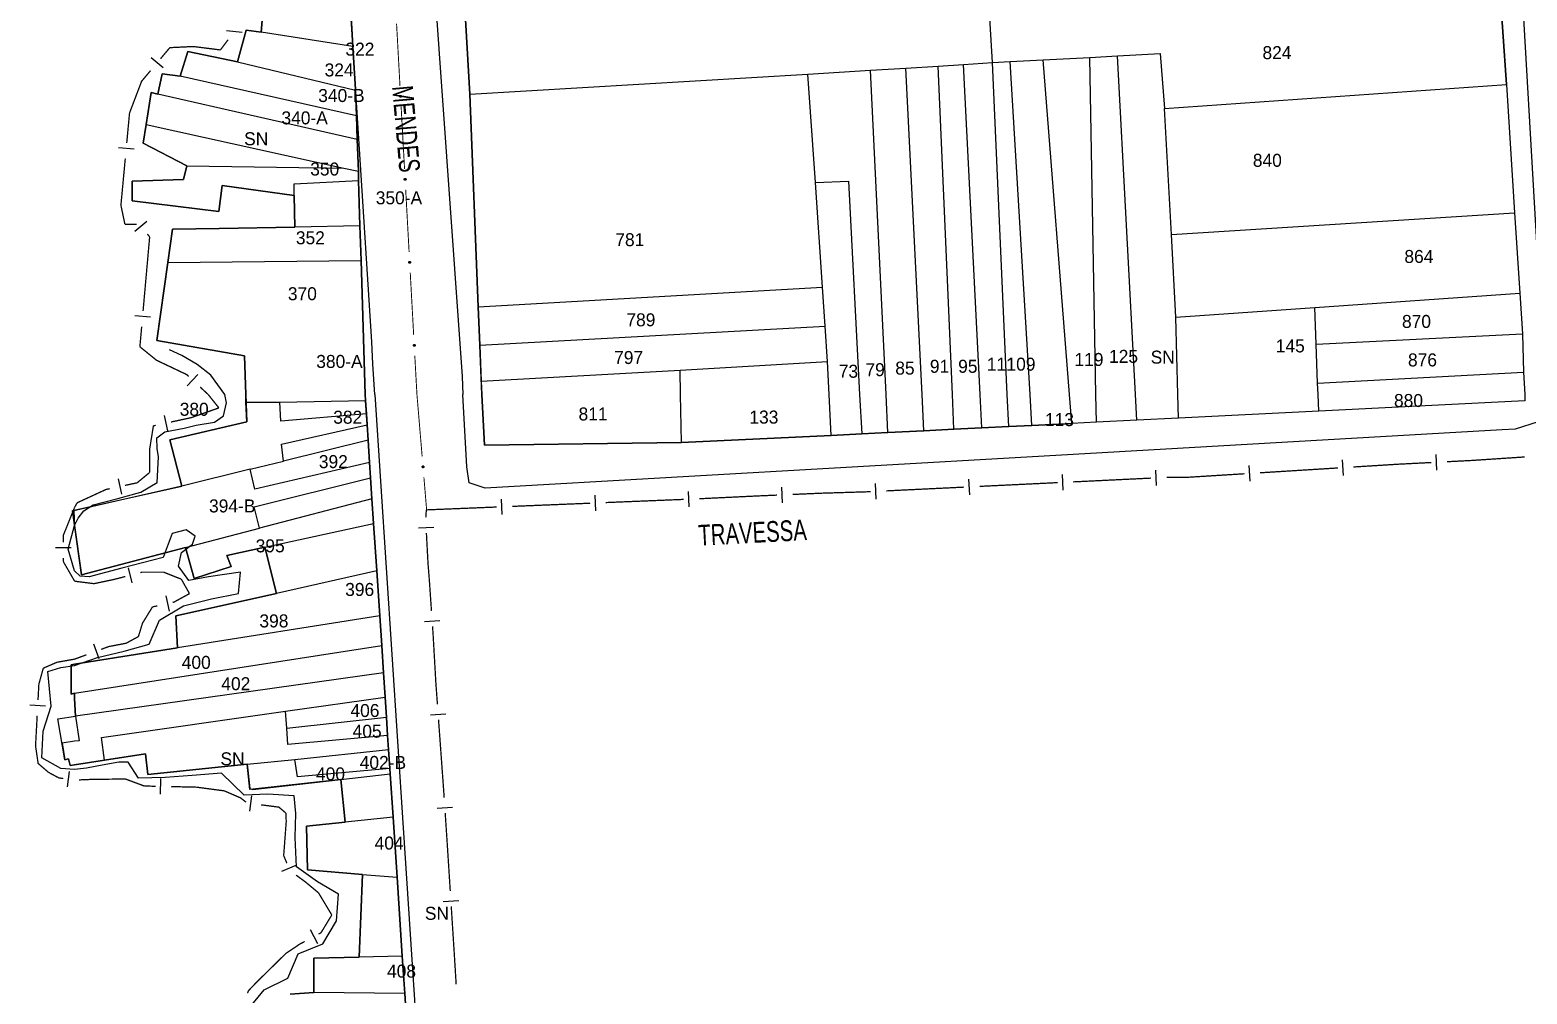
# Model space of a CAD drawing. Extents: x 201053 to 202535, y 4855063 to 4857394.
# Drawn here: x 201150.7 to 201438.7, y 4855907.7 to 4856093.2 of the extents above; entities that cross this region are included whole.
import ezdxf
from ezdxf.enums import TextEntityAlignment as Align

# ---------------------------------------------------------------- set-up
doc = ezdxf.new("R2010")
doc.units = 0
doc.header["$LTSCALE"] = 1.5
doc.header["$MEASUREMENT"] = 0
for name, color, linetype in [('CD_MALHA_LOTES', 7, 'CONTINUOUS'), ('HD-CURSO-PERENE', 170, 'CONTINUOUS'), ('LM-LIM-SETORES-BAIRROS', 250, 'CONTINUOUS'), ('RU-QUADRA', 210, 'CONTINUOUS'), ('SV-EIXO-RUA-PAV', 20, 'CONTINUOUS'), ('SV-RUA-PAVIM', 7, 'CONTINUOUS'), ('SV-TXT-RUA-PAV', 7, 'CONTINUOUS'), ('Th_NmrPort', 7, 'CONTINUOUS')]:
    doc.layers.add(name, color=color, linetype=linetype)
doc.styles.add('ARIAL', font='ARIAL.SHX')

msp = doc.modelspace()

# ---------------------------------------------------------------- linework, layer by layer
at = {"layer": 'CD_MALHA_LOTES', "linetype": 'Continuous', "flags": 128}
for points in [[(201233.99, 4856103.01), (201235.29, 4856080.83)], [(201434.67, 4856082.7), (201433.28, 4856103)], [(201195.13, 4856092.78), (201195.71, 4856099.58)], [(201212.34, 4856097.96), (201212.81, 4856089.97)], [(201335.83, 4856086.91), (201335.18, 4856097.65)], [(201190.61, 4856087.06), (201192.26, 4856093.16), (201195.13, 4856092.78)], [(201212.81, 4856089.97), (201195.13, 4856092.78)], [(201179.57, 4856084.26), (201181.05, 4856089.04), (201190.61, 4856087.06)], [(201212.81, 4856089.97), (201213.33, 4856081.69)], [(201359.9, 4856088.19), (201368.07, 4856088.62), (201368.94, 4856078.06)], [(201190.61, 4856087.06), (201213.334844, 4856081.561248)], [(201312.34, 4856085.41), (201319.13, 4856085.85)], [(201319.13, 4856085.85), (201325.36, 4856086.24)], [(201322.3, 4856023.04), (201319.13, 4856085.85)], [(201325.36, 4856086.24), (201330.24, 4856086.56)], [(201328.13, 4856023.04), (201325.36, 4856086.24)], [(201330.24, 4856086.56), (201335.83, 4856086.91)], [(201333.43, 4856023.04), (201330.24, 4856086.56)], [(201335.83, 4856086.91), (201339.2, 4856087.09)], [(201338.67, 4856023.04), (201335.83, 4856086.91)], [(201339.2, 4856087.09), (201345.59, 4856087.43)], [(201343.06, 4856023.04), (201339.2, 4856087.09)], [(201345.59, 4856087.43), (201354.55, 4856087.9)], [(201350.63, 4856023.04), (201345.59, 4856087.43)], [(201354.55, 4856087.9), (201359.9, 4856088.19)], [(201355.73, 4856023.04), (201354.55, 4856087.9)], [(201363.35, 4856023.04), (201359.9, 4856088.19)], [(201175.29, 4856080.8), (201176.11, 4856084.76), (201179.57, 4856084.26)], [(201213.52, 4856076.64), (201179.57, 4856084.26)], [(201235.29, 4856080.83), (201300.33, 4856084.65)], [(201300.33, 4856084.65), (201312.34, 4856085.41)], [(201301.77, 4856063.82), (201300.33, 4856084.65)], [(201315.37, 4856023.04), (201312.34, 4856085.41)], [(201368.94, 4856078.06), (201434.67, 4856082.7)], [(201434.67, 4856082.7), (201436.27, 4856058.02)], [(201173.03, 4856074.97), (201173.97, 4856081.13), (201175.29, 4856080.8)], [(201213.62, 4856072.08), (201175.29, 4856080.8)], [(201213.334844, 4856081.561248), (201213.52, 4856076.64)], [(201235.29, 4856080.83), (201236.91, 4856039.94)], [(201370.24, 4856053.84), (201368.94, 4856078.06)], [(201180.89, 4856067.04), (201172.49, 4856071.41), (201173.03, 4856074.97)], [(201173.03, 4856074.97), (201211.05, 4856066.6)], [(201213.52, 4856076.64), (201213.62, 4856072.08)], [(201213.62, 4856072.08), (201213.89, 4856065.98)], [(201187, 4856058.26), (201170.34, 4856060.29), (201170.34, 4856064.08), (201180.23, 4856064.41), (201180.89, 4856067.04)], [(201180.89, 4856067.04), (201211.05, 4856066.6)], [(201211.05, 4856066.6), (201213.89, 4856065.98)], [(201213.89, 4856065.98), (201213.9, 4856064.19)], [(201201.53, 4856061.33), (201187.64, 4856063.25), (201187, 4856058.26)], [(201201.53, 4856061.33), (201201.48, 4856063.58), (201213.9, 4856064.19)], [(201213.9, 4856064.19), (201214.16, 4856055.48)], [(201301.77, 4856063.82), (201308.13, 4856064.11)], [(201303.12, 4856043.69), (201301.77, 4856063.82)], [(201308.13, 4856064.11), (201310.28, 4856023.04)], [(201201.64, 4856055.26), (201201.53, 4856061.33)], [(201370.24, 4856053.84), (201436.27, 4856058.02)], [(201436.27, 4856058.02), (201437.27, 4856042.56)], [(201177.2, 4856048.45), (201178.09, 4856054.85), (201187.05, 4856055.01)], [(201187.05, 4856055.01), (201201.64, 4856055.26)], [(201214.16, 4856055.48), (201201.64, 4856055.26)], [(201214.16, 4856055.48), (201214.37, 4856048.83)], [(201371.11, 4856037.94), (201370.24, 4856053.84)], [(201191.93, 4856030.47), (201175.12, 4856033.43), (201177.2, 4856048.45)], [(201177.2, 4856048.45), (201214.37, 4856048.83)], [(201214.37, 4856048.83), (201215.19, 4856023.04)], [(201236.91, 4856039.94), (201303.12, 4856043.69)], [(201303.63, 4856036.18), (201303.12, 4856043.69)], [(201397.84, 4856039.8), (201437.27, 4856042.56)], [(201437.27, 4856042.56), (201437.75, 4856034.75)], [(201236.91, 4856039.94), (201237.2, 4856032.54)], [(201371.11, 4856037.94), (201397.84, 4856039.8)], [(201398.09, 4856032.73), (201397.84, 4856039.8)], [(201371.5, 4856023.04), (201371.11, 4856037.94)], [(201237.2, 4856032.54), (201303.63, 4856036.18)], [(201304.09, 4856029.37), (201303.63, 4856036.18)], [(201398.09, 4856032.73), (201437.75, 4856034.75)], [(201437.75, 4856034.75), (201437.99, 4856027.37)], [(201237.2, 4856032.54), (201237.48, 4856025.6)], [(201398.36, 4856025.21), (201398.09, 4856032.73)], [(201192.19, 4856023.04), (201191.93, 4856030.47)], [(201275.78, 4856027.76), (201304.09, 4856029.37)], [(201304.4, 4856023.04), (201304.09, 4856029.37)], [(201237.48, 4856025.6), (201275.78, 4856027.76)], [(201237.48, 4856025.6), (201237.62, 4856023.04)], [(201275.84, 4856023.04), (201275.78, 4856027.76)], [(201398.36, 4856025.21), (201437.99, 4856027.37)], [(201398.46, 4856023.04), (201398.36, 4856025.21)], [(201437.99, 4856027.37), (201438.2, 4856023.04)], [(201192.24, 4856021.59), (201192.19, 4856023.04)], [(201215.19, 4856023.04), (201215.23, 4856021.87)], [(201237.62, 4856023.04), (201238.14, 4856013.29)], [(201275.98, 4856013.84), (201275.84, 4856023.04)], [(201304.77, 4856015.18), (201304.4, 4856023.04)], [(201310.28, 4856023.04), (201310.68, 4856015.47)], [(201315.73, 4856015.72), (201315.37, 4856023.04)], [(201322.65, 4856016.07), (201322.3, 4856023.04)], [(201328.42, 4856016.35), (201328.13, 4856023.04)], [(201333.76, 4856016.62), (201333.43, 4856023.04)], [(201338.95, 4856016.88), (201338.67, 4856023.04)], [(201343.42, 4856017.1), (201343.06, 4856023.04)], [(201351.07, 4856017.48), (201350.63, 4856023.04)], [(201355.83, 4856017.72), (201355.73, 4856023.04)], [(201363.62, 4856018.1), (201363.35, 4856023.04)], [(201371.62, 4856018.5), (201371.5, 4856023.04)], [(201398.6, 4856019.84), (201398.46, 4856023.04)], [(201438.2, 4856023.04), (201438.26, 4856021.81)], [(201192.24, 4856021.59), (201198.76, 4856021.59)], [(201192.38, 4856017.76), (201192.24, 4856021.59)], [(201198.76, 4856021.59), (201215.23, 4856021.87)], [(201198.91, 4856017.9), (201198.76, 4856021.59)], [(201215.39, 4856019.34), (201198.91, 4856017.9)], [(201215.23, 4856021.87), (201215.39, 4856019.34)], [(201215.39, 4856019.34), (201215.53, 4856017.21)], [(201398.6, 4856019.84), (201371.62, 4856018.5)], [(201438.26, 4856021.81), (201398.6, 4856019.84)], [(201177.62, 4856014.35), (201192.38, 4856017.76)], [(201199.05, 4856013.5), (201215.53, 4856017.21)], [(201215.53, 4856017.21), (201215.73, 4856014.25)], [(201328.42, 4856016.35), (201333.76, 4856016.62)], [(201333.76, 4856016.62), (201338.95, 4856016.88)], [(201338.95, 4856016.88), (201343.42, 4856017.1)], [(201343.42, 4856017.1), (201351.07, 4856017.48)], [(201355.83, 4856017.72), (201351.07, 4856017.48)], [(201363.62, 4856018.1), (201355.83, 4856017.72)], [(201371.62, 4856018.5), (201363.62, 4856018.1)], [(201179.89, 4856005.41), (201177.62, 4856014.35)], [(201199.47, 4856010.24), (201199.05, 4856013.5)], [(201215.73, 4856014.25), (201199.47, 4856010.24)], [(201215.73, 4856014.25), (201216.01, 4856009.97)], [(201238.14, 4856013.29), (201275.98, 4856013.84)], [(201275.98, 4856013.84), (201304.77, 4856015.18)], [(201304.77, 4856015.18), (201310.68, 4856015.47)], [(201310.68, 4856015.47), (201315.73, 4856015.72)], [(201315.73, 4856015.72), (201322.65, 4856016.07)], [(201322.65, 4856016.07), (201328.42, 4856016.35)], [(201193.06, 4856008.66), (201179.89, 4856005.41)], [(201193.06, 4856008.66), (201199.47, 4856010.24)], [(201193.94, 4856004.84), (201193.06, 4856008.66)], [(201216.01, 4856009.97), (201193.94, 4856004.84)], [(201216.01, 4856009.97), (201216.21, 4856006.99)], [(201158.848255, 4856000.744902), (201179.89, 4856005.41)], [(201193.8, 4856001.44), (201216.21, 4856006.99)], [(201216.21, 4856006.99), (201216.47, 4856003)], [(201216.47, 4856003), (201194.86, 4855997.34)], [(201216.47, 4856003), (201216.79, 4855998.2)], [(201160.59, 4855988.38), (201158.848255, 4856000.744902)], [(201194.86, 4855997.34), (201193.8, 4856001.44)], [(201180.6, 4855993.61), (201194.86, 4855997.34)], [(201195.84, 4855993.65), (201216.79, 4855998.2)], [(201216.79, 4855998.2), (201217.39, 4855989.1)], [(201180.6, 4855993.61), (201160.59, 4855988.38)], [(201182.3, 4855987.67), (201180.6, 4855993.61)], [(201195.84, 4855993.65), (201188.55, 4855992.07)], [(201198.08, 4855984.77), (201195.84, 4855993.65)], [(201188.55, 4855992.07), (201189.4, 4855989.94)], [(201189.4, 4855989.94), (201182.3, 4855987.67)], [(201217.39, 4855989.1), (201198.08, 4855984.77)], [(201217.39, 4855989.1), (201217.97, 4855980.46)], [(201178.75, 4855980.44), (201198.08, 4855984.77)], [(201179.04, 4855974.3), (201178.75, 4855980.44)], [(201217.97, 4855980.46), (201179.04, 4855974.3)], [(201217.97, 4855980.46), (201218.34, 4855974.78)], [(201159.28, 4855965.58), (201218.34, 4855974.78)], [(201159.28, 4855971.18), (201179.04, 4855974.3)], [(201218.34, 4855974.78), (201218.69, 4855969.52)], [(201158.6, 4855971.07), (201159.28, 4855971.18)], [(201158.6, 4855965.39), (201158.6, 4855971.07)], [(201218.69, 4855969.52), (201159.46, 4855961.14)], [(201218.69, 4855969.52), (201219, 4855964.83)], [(201159.23, 4855965.57), (201158.6, 4855965.39)], [(201159.23, 4855965.57), (201159.28, 4855965.58)], [(201159.28, 4855964.58), (201159.23, 4855965.57)], [(201159.46, 4855961.14), (201159.28, 4855964.58)], [(201199.84, 4855962.1), (201219, 4855964.83)], [(201219, 4855964.83), (201219.25, 4855961)], [(201164.42, 4855957.06), (201199.84, 4855962.1)], [(201200.09, 4855958.88), (201199.84, 4855962.1)], [(201156.077603, 4855960.653408), (201159.46, 4855961.14)], [(201157.37, 4855952.78), (201156.077603, 4855960.653408)], [(201200.09, 4855958.88), (201219.25, 4855961)], [(201200.32, 4855955.74), (201200.09, 4855958.88)], [(201219.25, 4855961), (201219.49, 4855957.46)], [(201165.04, 4855952.73), (201164.42, 4855957.06)], [(201219.49, 4855957.46), (201200.32, 4855955.74)], [(201219.49, 4855957.46), (201219.67, 4855954.74)], [(201172.94, 4855953.9), (201165.04, 4855952.73)], [(201173.36, 4855949.92), (201172.94, 4855953.9)], [(201201.61, 4855952.86), (201219.67, 4855954.74)], [(201219.67, 4855954.74), (201219.91, 4855951.08)], [(201158.08, 4855952.97), (201157.37, 4855952.78)], [(201158.4, 4855951.69), (201158.08, 4855952.97)], [(201159.28, 4855951.83), (201158.4, 4855951.69)], [(201165.04, 4855952.73), (201159.28, 4855951.83)], [(201192.45, 4855951.91), (201173.36, 4855949.92)], [(201192.45, 4855951.91), (201201.61, 4855952.86)], [(201192.98943, 4855947.047587), (201192.45, 4855951.91)], [(201202.17, 4855949.5), (201201.61, 4855952.86)], [(201219.91, 4855951.08), (201202.17, 4855949.5)], [(201219.91, 4855951.08), (201219.98, 4855950.05)], [(201210.51, 4855948.98), (201192.98943, 4855947.047587)], [(201210.51, 4855948.98), (201219.98, 4855950.05)], [(201211.31, 4855940.8), (201210.51, 4855948.98)], [(201219.98, 4855950.05), (201220.53, 4855941.77)], [(201220.53, 4855941.77), (201211.31, 4855940.8)], [(201220.53, 4855941.77), (201221.29, 4855930.19)], [(201203.88, 4855940.01), (201211.31, 4855940.8)], [(201204.04, 4855931.61), (201203.88, 4855940.01)], [(201214.65, 4855930.74), (201204.04, 4855931.61)], [(201214.02, 4855914.81), (201214.65, 4855930.74)], [(201214.65, 4855930.74), (201221.29, 4855930.19)], [(201221.29, 4855930.19), (201222.3, 4855914.97)], [(201205.3, 4855914.64), (201214.02, 4855914.81)], [(201205.3, 4855907.98), (201205.3, 4855914.64)], [(201222.3, 4855914.97), (201214.02, 4855914.81)], [(201222.3, 4855914.97), (201222.77, 4855907.83)], [(201200.71, 4855907.67), (201205.3, 4855907.98)], [(201222.77, 4855907.83), (201205.3, 4855907.98)], [(201222.77, 4855907.83), (201223.11, 4855902.75)]]:
    msp.add_lwpolyline(points, dxfattribs=at)
at = {"layer": 'CD_MALHA_LOTES', "linetype": 'Continuous'}
msp.add_lwpolyline([(201213.33, 4856081.69), (201213.334844, 4856081.561248)], dxfattribs=at)
at = {"layer": 'HD-CURSO-PERENE', "linetype": 'Continuous'}
for points in [[(201188.14, 4856023.05, 2.2), (201185.47, 4856026.76, 2.2), (201182.82, 4856028.85, 2.2), (201179.93, 4856030.57, 2.2), (201177.51, 4856031.63, 2.2)], [(201159.28, 4855997.84, 2.2), (201159.98, 4855999.26, 2.2), (201161.06, 4856000.68, 2.2), (201162.87, 4856001.84, 2.2), (201167.58, 4856003.02, 2.2), (201172, 4856004.28, 2.2), (201175.17, 4856006.09, 2.2), (201175.44, 4856011.06, 2.2), (201175.17, 4856012.69, 2.2), (201175.08, 4856014.68, 2.2), (201176.62, 4856015.85, 2.2), (201180.32, 4856016.58, 2.2), (201182.67, 4856017.12, 2.2), (201186.2, 4856017.75, 2.2), (201187.92, 4856018.93, 2.2), (201188.52, 4856021.42, 2.2), (201188.14, 4856023.05, 2.2)], [(201159.28, 4855989.11, 2.2), (201158.04, 4855993.3, 2.2), (201159.28, 4855997.84, 2.2)], [(201159.28, 4855970.9, 2.2), (201163.7, 4855972.44, 2.2), (201168.79, 4855973.66, 2.2), (201173.64, 4855975, 2.2), (201175.63, 4855979.66, 2.2), (201180.19, 4855982.4, 2.2), (201185.63, 4855983.71, 2.2), (201190.78, 4855984.79, 2.2), (201191.17, 4855988.88, 2.2), (201185, 4855988, 2.2), (201181.22, 4855987.25, 2.2), (201179.28, 4855990.05, 2.2), (201179.83, 4855992.67, 2.2), (201181.94, 4855994.28, 2.2), (201182.48, 4855995.82, 2.2), (201180.73, 4855997.01, 2.2), (201178.04, 4855996.28, 2.2), (201176.3, 4855991.66, 2.2), (201168.36, 4855989.64, 2.2), (201162.06, 4855988, 2.2), (201160.37, 4855988.12, 2.2), (201159.28, 4855989.11, 2.2)], [(201159.28, 4855950.88, 2.2), (201156.62, 4855951.08, 2.2), (201152.98, 4855953.13, 2.2), (201153.23, 4855958.29, 2.2), (201154.79, 4855963.07, 2.2), (201154.12, 4855969.73, 2.2), (201156.62, 4855970.51, 2.2), (201159.28, 4855970.9, 2.2)], [(201192.5, 4855904.64, 2.2), (201195.73, 4855908.55, 2.2), (201200.31, 4855910.76, 2.2), (201202.25, 4855915.44, 2.2), (201207.01, 4855917.36, 2.2), (201209.63, 4855921.77, 2.2), (201210.03, 4855926.92, 2.2), (201205.98, 4855929.29, 2.2), (201201.97, 4855932.18, 2.2), (201201.72, 4855937.8, 2.2), (201201.81, 4855942.45, 2.2), (201201.48, 4855945.82, 2.2), (201196.43, 4855946.14, 2.2), (201191.86, 4855945.98, 2.2), (201187.5, 4855950.2, 2.2), (201181.88, 4855949.74, 2.2), (201176.67, 4855949.35, 2.2), (201171.57, 4855949.25, 2.2), (201169.56, 4855952.32, 2.2), (201167.76, 4855952.3, 2.2), (201164.59, 4855951.76, 2.2), (201161.54, 4855951.15, 2.2), (201159.28, 4855950.88, 2.2)]]:
    msp.add_polyline3d(points, dxfattribs=at)
at = {"layer": 'LM-LIM-SETORES-BAIRROS', "const_width": 0.25}
for points in [[(201188.798946, 4856091.298221), (201187.597501, 4856089.699306)], [(201177.59, 4856089.77), (201175.815068, 4856087.655117)], [(201177.82872, 4856089.781592), (201177.59, 4856089.77)], [(201182.12, 4856089.99), (201177.82872, 4856089.781592)], [(201182.818062, 4856089.9014), (201182.12, 4856089.99)], [(201187.32, 4856089.33), (201182.818062, 4856089.9014)], [(201187.597501, 4856089.699306), (201187.32, 4856089.33)], [(201173.886491, 4856085.357163), (201172.600774, 4856083.825194)], [(201172.16, 4856083.3), (201169.912119, 4856077.399313)], [(201172.600774, 4856083.825194), (201172.16, 4856083.3)], [(201169.84, 4856077.21), (201169.300476, 4856071.437745)], [(201169.912119, 4856077.399313), (201169.84, 4856077.21)], [(201169.021288, 4856068.450764), (201168.183722, 4856059.489822)], [(201168.183722, 4856059.489822), (201168.18, 4856059.45)], [(201168.18, 4856059.45), (201168.790992, 4856056.553741)], [(201168.790992, 4856056.553741), (201168.95, 4856055.8)], [(201168.95, 4856055.8), (201171.179669, 4856055.800599)], [(201173.278408, 4856053.897019), (201173.71, 4856053.37)], [(201173.71, 4856053.37), (201172.441621, 4856039.107479)], [(201172.175877, 4856036.119272), (201171.910133, 4856033.131065)], [(201171.910133, 4856033.131065), (201171.83, 4856032.23)], [(201171.83, 4856032.23), (201175.012419, 4856029.652339)], [(201175.012419, 4856029.652339), (201175.04, 4856029.63)], [(201175.04, 4856029.63), (201180.429404, 4856027.074679)], [(201180.429404, 4856027.074679), (201180.84, 4856026.88)], [(201180.84, 4856026.88), (201181.239597, 4856026.50853)], [(201183.436838, 4856024.465949), (201184.901665, 4856023.104229)], [(201184.901665, 4856023.104229), (201184.96, 4856023.05)], [(201184.96, 4856023.05), (201186.782171, 4856020.767863)], [(201187.02, 4856020.47), (201181.721124, 4856018.600978)], [(201186.782171, 4856020.767863), (201187.02, 4856020.47)], [(201174.43, 4856017.02), (201173.867445, 4856013.525818)], [(201174.880411, 4856017.117402), (201174.43, 4856017.02)], [(201181.69, 4856018.59), (201177.812631, 4856017.751505)], [(201181.721124, 4856018.600978), (201181.69, 4856018.59)], [(201173.867445, 4856013.525818), (201173.72, 4856012.61)], [(201173.72, 4856012.61), (201173.72, 4856008.537611)], [(201428.03, 4856010.36), (201438.209586, 4856011.033223)], [(201173.72, 4856008.06), (201171.775678, 4856006.453122)], [(201173.72, 4856008.537611), (201173.72, 4856008.06)], [(201373.68, 4856007.14), (201384.307276, 4856007.800244)], [(201387.301503, 4856007.986267), (201402.272638, 4856008.916383)], [(201405.266865, 4856009.102406), (201413.25147, 4856009.598468)], [(201413.25147, 4856009.598468), (201413.92, 4856009.64)], [(201413.92, 4856009.64), (201420.241956, 4856009.962595)], [(201423.238058, 4856010.11548), (201427.23286, 4856010.319326)], [(201427.23286, 4856010.319326), (201428.03, 4856010.36)], [(201165.32, 4856004.78), (201160.536872, 4856002.573728)], [(201166.036331, 4856004.933328), (201165.32, 4856004.78)], [(201171.3, 4856006.06), (201168.969882, 4856005.561245)], [(201171.775678, 4856006.453122), (201171.3, 4856006.06)], [(201315.390508, 4856004.505624), (201330.373084, 4856005.22841)], [(201333.369599, 4856005.372967), (201333.93, 4856005.4)], [(201333.93, 4856005.4), (201348.352315, 4856006.092838)], [(201351.348859, 4856006.23679), (201353.346556, 4856006.332758)], [(201353.346556, 4856006.332758), (201354.33, 4856006.38)], [(201354.33, 4856006.38), (201366.331267, 4856006.963059)], [(201369.327935, 4856007.101572), (201373.327779, 4856007.1369)], [(201373.327779, 4856007.1369), (201373.68, 4856007.14)], [(201159.69303, 4856002.08491), (201159.28, 4856001.36)], [(201159.77, 4856002.22), (201159.69303, 4856002.08491)], [(201160.536872, 4856002.573728), (201159.77, 4856002.22)], [(201243.453149, 4856001.524158), (201258.440679, 4856002.135661)], [(201261.438185, 4856002.257962), (201276.425715, 4856002.869465)], [(201279.423207, 4856002.992081), (201290.410467, 4856003.521354)], [(201290.410467, 4856003.521354), (201290.59, 4856003.53)], [(201290.59, 4856003.53), (201294.406729, 4856003.694194)], [(201297.403956, 4856003.823134), (201302.399336, 4856004.038034)], [(201302.399336, 4856004.038034), (201302.91, 4856004.06)], [(201302.91, 4856004.06), (201311.394907, 4856004.319158)], [(201311.394907, 4856004.319158), (201311.75, 4856004.33)], [(201311.75, 4856004.33), (201312.393993, 4856004.361067)], [(201159.28, 4856001.36), (201157.349305, 4855996.568687)], [(201226.82402, 4855999.390739), (201226.896455, 4856000.388113)], [(201226.896455, 4856000.388113), (201226.93, 4856000.85)], [(201226.93, 4856000.85), (201240.455643, 4856001.401857)], [(201157.349305, 4855996.568687), (201157.1, 4855995.95)], [(201227.25, 4855990.58), (201226.941402, 4855996.39536)], [(201157.1, 4855995.95), (201157.1, 4855994.617028)], [(201157.1, 4855991.617028), (201157.1, 4855990.9)], [(201157.1, 4855990.9), (201159.243985, 4855987.192282)], [(201227.263917, 4855990.404092), (201227.25, 4855990.58)], [(201227.5, 4855987.42), (201227.263917, 4855990.404092)], [(201166.11126, 4855987.310237), (201166.78, 4855987.45)], [(201166.78, 4855987.45), (201169.022739, 4855988.031148)], [(201171.926825, 4855988.783667), (201172.26, 4855988.87)], [(201172.26, 4855988.87), (201175.915822, 4855988.870804)], [(201175.915822, 4855988.870804), (201176.39, 4855988.87)], [(201176.39, 4855988.87), (201179.668263, 4855987.572154)], [(201179.668263, 4855987.572154), (201179.8, 4855987.52)], [(201179.8, 4855987.52), (201181.205569, 4855985.031157)], [(201159.243985, 4855987.192282), (201159.28, 4855987.13)], [(201159.28, 4855987.13), (201162.184961, 4855986.762975)], [(201162.184961, 4855986.762975), (201163, 4855986.66)], [(201163, 4855986.66), (201166.11126, 4855987.310237)], [(201181.37, 4855984.74), (201179.029565, 4855983.46411)], [(201181.205569, 4855985.031157), (201181.37, 4855984.74)], [(201227.500455, 4855987.413432), (201227.5, 4855987.42)], [(201227.915022, 4855981.427771), (201227.500455, 4855987.413432)], [(201174.25, 4855982.18), (201172.667359, 4855979.599966)], [(201175.199457, 4855982.3938), (201174.25, 4855982.18)], [(201178.38, 4855983.11), (201178.126172, 4855983.052843)], [(201179.029565, 4855983.46411), (201178.38, 4855983.11)], [(201172.33, 4855979.05), (201171.64367, 4855976.797431)], [(201172.667359, 4855979.599966), (201172.33, 4855979.05)], [(201171.55, 4855976.49), (201169.2019, 4855975.201043)], [(201171.64367, 4855976.797431), (201171.55, 4855976.49)], [(201228.23, 4855976.88), (201228.122305, 4855978.43494)], [(201228.255138, 4855976.439382), (201228.23, 4855976.88)], [(201228.76, 4855967.59), (201228.255138, 4855976.439382)], [(201165.85, 4855974.56), (201164.36058, 4855974.011386)], [(201166.255422, 4855974.637453), (201165.85, 4855974.56)], [(201169.2, 4855975.2), (201166.255422, 4855974.637453)], [(201169.2019, 4855975.201043), (201169.2, 4855975.2)], [(201153.25, 4855970.4), (201152.64314, 4855968.215305)], [(201153.922559, 4855970.690423), (201153.25, 4855970.4)], [(201155.89, 4855971.54), (201153.922559, 4855970.690423)], [(201156.733848, 4855971.689353), (201155.89, 4855971.54)], [(201159.28, 4855972.14), (201156.733848, 4855971.689353)], [(201159.668742, 4855972.283189), (201159.28, 4855972.14)], [(201161.545477, 4855972.974468), (201159.668742, 4855972.283189)], [(201152.4, 4855967.34), (201152.233832, 4855964.252916)], [(201152.64314, 4855968.215305), (201152.4, 4855967.34)], [(201228.769867, 4855967.454129), (201228.76, 4855967.59)], [(201229.059596, 4855963.464636), (201228.769867, 4855967.454129)], [(201152.072585, 4855961.257252), (201151.803841, 4855956.26448)], [(201230.28, 4855946.66), (201229.276893, 4855960.472516)], [(201151.803841, 4855956.26448), (201151.76, 4855955.45)], [(201151.76, 4855955.45), (201152.225985, 4855952.299939)], [(201152.225985, 4855952.299939), (201152.26, 4855952.07)], [(201152.26, 4855952.07), (201153.600603, 4855950.918024)], [(201153.600603, 4855950.918024), (201154.25, 4855950.36)], [(201154.25, 4855950.36), (201156.138148, 4855949.344764)], [(201156.138148, 4855949.344764), (201156.24, 4855949.29)], [(201156.24, 4855949.29), (201157.116037, 4855949.168968)], [(201160.09478, 4855948.903849), (201162.093056, 4855948.986865)], [(201162.093056, 4855948.986865), (201162.65, 4855949.01)], [(201162.65, 4855949.01), (201168.09225, 4855949.069532)], [(201168.09225, 4855949.069532), (201169.05, 4855949.08)], [(201169.05, 4855949.08), (201171.901389, 4855948.019566)], [(201171.901389, 4855948.019566), (201172.68, 4855947.73)], [(201172.68, 4855947.73), (201174.848766, 4855947.682476)], [(201177.848046, 4855947.616754), (201181.847086, 4855947.529123)], [(201181.847086, 4855947.529123), (201182.72, 4855947.51)], [(201182.72, 4855947.51), (201187.802152, 4855946.834282)], [(201187.802152, 4855946.834282), (201188.06, 4855946.8)], [(201188.06, 4855946.8), (201190.575849, 4855945.714889)], [(201190.575849, 4855945.714889), (201191.19, 4855945.45)], [(201191.19, 4855945.45), (201192.238986, 4855944.63048)], [(201230.290083, 4855946.509229), (201230.28, 4855946.66)], [(201230.356813, 4855945.511458), (201230.290083, 4855946.509229)], [(201195.154912, 4855944.106119), (201198.130604, 4855943.724996)], [(201198.130604, 4855943.724996), (201198.56, 4855943.67)], [(201198.56, 4855943.67), (201199.757308, 4855942.658939)], [(201199.757308, 4855942.658939), (201199.91, 4855942.53)], [(201199.91, 4855942.53), (201199.944122, 4855941.730578)], [(201199.944122, 4855941.730578), (201199.98, 4855940.89)], [(201230.91, 4855937.24), (201230.557003, 4855942.518145)], [(201199.98, 4855940.89), (201199.52056, 4855934.748505)], [(201230.955346, 4855936.531385), (201230.91, 4855937.24)], [(201231.530106, 4855927.549757), (201230.955346, 4855936.531385)], [(201199.52056, 4855934.748505), (201199.49, 4855934.34)], [(201199.49, 4855934.34), (201200.10601, 4855932.873795)], [(201201.881205, 4855930.590886), (201203.492129, 4855929.405591)], [(201203.492129, 4855929.405591), (201203.69, 4855929.26)], [(201203.69, 4855929.26), (201205.808031, 4855927.499227)], [(201205.808031, 4855927.499227), (201206.18, 4855927.19)], [(201206.18, 4855927.19), (201208.502274, 4855923.316519)], [(201232.33, 4855915.05), (201231.721692, 4855924.555881)], [(201208.74, 4855922.92), (201206.90818, 4855919.893515)], [(201208.502274, 4855923.316519), (201208.74, 4855922.92)], [(201206.67, 4855919.5), (201206.193642, 4855919.245634)], [(201206.90818, 4855919.893515), (201206.67, 4855919.5)], [(201199.91, 4855915.52), (201194.427036, 4855910.134597)], [(201200.170843, 4855915.695871), (201199.91, 4855915.52)], [(201202.55, 4855917.3), (201200.170843, 4855915.695871)], [(201202.665179, 4855917.361503), (201202.55, 4855917.3)], [(201203.547295, 4855917.832536), (201202.665179, 4855917.361503)], [(201232.359103, 4855914.576217), (201232.33, 4855915.05)], [(201232.665654, 4855909.585624), (201232.359103, 4855914.576217)], [(201194.29, 4855910), (201193.039783, 4855908.694041)], [(201194.427036, 4855910.134597), (201194.29, 4855910)], [(201192.72, 4855908.36), (201192.518084, 4855907.861795)], [(201193.039783, 4855908.694041), (201192.72, 4855908.36)]]:
    msp.add_lwpolyline(points, dxfattribs=at)
at = {"layer": 'LM-LIM-SETORES-BAIRROS'}
for points in [[(201188.491071, 4856093.05505), (201191.475775, 4856092.752491)], [(201174.023232, 4856087.853421), (201176.321186, 4856085.924845)], [(201167.713923, 4856070.581679), (201170.700904, 4856070.30249)], [(201170.850729, 4856054.49399), (201173.171749, 4856056.394743)], [(201170.858936, 4856038.244282), (201173.847143, 4856037.978538)], [(201180.950721, 4856024.729049), (201182.993301, 4856026.92629)], [(201176.518173, 4856019.006248), (201177.152276, 4856016.074028)], [(201421.317099, 4856008.515506), (201421.164214, 4856011.511608)], [(201367.402877, 4856005.513352), (201367.2573, 4856008.509818)], [(201385.398363, 4856006.365138), (201385.21234, 4856009.359365)], [(201403.363725, 4856007.481277), (201403.177702, 4856010.475504)], [(201167.678073, 4856006.818715), (201168.30599, 4856003.885164)], [(201295.470274, 4856002.23856), (201295.341335, 4856005.235788)], [(201313.46511, 4856002.910995), (201313.320552, 4856005.907511)], [(201331.444201, 4856003.778338), (201331.299643, 4856006.774853)], [(201349.423139, 4856004.64255), (201349.279187, 4856007.639094)], [(201241.515962, 4855999.943871), (201241.393661, 4856002.941377)], [(201259.500998, 4856000.677675), (201259.378697, 4856003.675181)], [(201277.486034, 4856001.411479), (201277.363734, 4856004.408985)], [(201228.386303, 4855997.473442), (201225.390518, 4855997.314468)], [(201155.6, 4855993.617028), (201158.6, 4855993.617028)], [(201170.367028, 4855986.829945), (201169.614509, 4855989.734031)], [(201176.821079, 4855984.296519), (201177.480122, 4855981.369804)], [(201229.549626, 4855979.536192), (201226.556795, 4855979.328909)], [(201162.903754, 4855975.073298), (201163.940671, 4855972.258195)], [(201150.682252, 4855963.334985), (201153.677915, 4855963.173738)], [(201230.700521, 4855961.578538), (201227.708401, 4855961.361241)], [(201157.901341, 4855947.546224), (201158.311915, 4855950.517996)], [(201175.815665, 4855946.160929), (201175.881388, 4855949.160209)], [(201192.980555, 4855942.872356), (201193.361678, 4855945.848048)], [(201231.98693, 4855943.616011), (201228.993617, 4855943.415821)], [(201199.110447, 4855931.370847), (201201.876256, 4855932.53287)], [(201233.154768, 4855925.649633), (201230.160892, 4855925.458046)], [(201204.604977, 4855920.097775), (201206.018076, 4855917.451428)]]:
    msp.add_lwpolyline(points, dxfattribs=at)
at = {"layer": 'RU-QUADRA', "linetype": 'Continuous', "flags": 128}
for points in [[(201433.28, 4856103), (201434.67, 4856082.7), (201436.27, 4856058.02), (201437.27, 4856042.56), (201437.75, 4856034.75), (201437.99, 4856027.37), (201438.2, 4856023.04), (201438.26, 4856021.81), (201398.6, 4856019.84), (201371.62, 4856018.5), (201363.62, 4856018.1), (201355.83, 4856017.72), (201351.07, 4856017.48), (201343.42, 4856017.1), (201338.95, 4856016.88), (201333.76, 4856016.62), (201328.42, 4856016.35), (201322.65, 4856016.07), (201315.73, 4856015.72), (201310.68, 4856015.47), (201304.77, 4856015.18), (201275.98, 4856013.84), (201238.14, 4856013.29), (201237.62, 4856023.04), (201237.2, 4856032.54), (201236.91, 4856039.94), (201235.29, 4856080.83), (201233.99, 4856103.01)], [(201215.23, 4856021.87), (201215.19, 4856023.04)]]:
    msp.add_lwpolyline(points, dxfattribs=at)
at = {"layer": 'RU-QUADRA', "linetype": 'Continuous'}
for points in [[(201195.71, 4856099.58), (201195.13, 4856092.78), (201192.26, 4856093.16), (201190.61, 4856087.06), (201181.05, 4856089.04), (201179.57, 4856084.26), (201176.11, 4856084.76), (201175.29, 4856080.8), (201173.97, 4856081.13), (201173.03, 4856074.97), (201172.49, 4856071.41), (201180.89, 4856067.04), (201180.23, 4856064.41), (201170.34, 4856064.08), (201170.34, 4856060.29), (201187, 4856058.26), (201187.64, 4856063.25), (201201.53, 4856061.33), (201201.64, 4856055.26), (201187.05, 4856055.01), (201178.09, 4856054.85), (201177.2, 4856048.45), (201175.12, 4856033.43), (201191.93, 4856030.47), (201192.19, 4856023.04), (201192.38, 4856017.76), (201177.62, 4856014.35), (201179.89, 4856005.41), (201159.102211, 4856000.648789), (201159.28, 4855997.87), (201160.59, 4855988.38), (201180.6, 4855993.61), (201182.3, 4855987.67), (201189.4, 4855989.94), (201188.55, 4855992.07), (201195.84, 4855993.65), (201198.08, 4855984.77), (201178.75, 4855980.44), (201179.04, 4855974.3), (201159.28, 4855971.18), (201158.6, 4855971.07), (201158.6, 4855965.39), (201159.23, 4855965.57), (201159.28, 4855964.58), (201159.46, 4855961.14), (201160.16, 4855956.45), (201159.28, 4855956.33), (201156.85, 4855955.99), (201157.37, 4855952.78), (201158.08, 4855952.97), (201158.4, 4855951.69), (201159.28, 4855951.83), (201165.04, 4855952.73), (201172.94, 4855953.9), (201173.36, 4855949.92), (201192.45, 4855951.91), (201192.95, 4855947.23), (201193.57, 4855947.05), (201210.51, 4855948.98), (201211.31, 4855940.8), (201203.88, 4855940.01), (201204.04, 4855931.61), (201214.65, 4855930.74), (201214.02, 4855914.81), (201205.3, 4855914.64), (201205.3, 4855907.98), (201200.71, 4855907.67)], [(201215.19, 4856023.04), (201214.37, 4856048.83), (201214.16, 4856055.48), (201213.9, 4856064.19), (201213.89, 4856065.98), (201213.62, 4856072.08), (201213.52, 4856076.64), (201213.33, 4856081.69), (201212.81, 4856089.97), (201212.34, 4856097.96)], [(201223.11, 4855902.75), (201222.77, 4855907.83), (201222.3, 4855914.97), (201221.29, 4855930.19), (201220.53, 4855941.77), (201219.98, 4855950.05), (201219.91, 4855951.08), (201219.67, 4855954.74), (201219.49, 4855957.46), (201219.25, 4855961), (201219, 4855964.83), (201218.69, 4855969.52), (201218.34, 4855974.78), (201217.97, 4855980.46), (201217.39, 4855989.1), (201216.79, 4855998.2), (201216.47, 4856003), (201216.21, 4856006.99), (201216.01, 4856009.97), (201215.73, 4856014.25), (201215.53, 4856017.21), (201215.23, 4856021.87)]]:
    msp.add_lwpolyline(points, dxfattribs=at)
at = {"layer": 'SV-EIXO-RUA-PAV', "const_width": 0.18}
for points in [[(201221.203414, 4856094.395151), (201221.861455, 4856082.413207)], [(201222.080803, 4856078.419225), (201222.738844, 4856066.437281)], [(201222.958191, 4856062.4433), (201223.616232, 4856050.461356)], [(201223.835579, 4856046.467375), (201224.49362, 4856034.485431)], [(201224.712968, 4856030.491449), (201225.096825, 4856023.501982)], [(201225.096825, 4856023.501982), (201225.12, 4856023.08)], [(201225.12, 4856023.08), (201226.124647, 4856011.122129)], [(201226.459529, 4856007.136172), (201226.961852, 4856001.157236)], [(201226.961852, 4856001.157236), (201226.987468, 4856000.852345)]]:
    msp.add_lwpolyline(points, dxfattribs=at)
at = {"layer": 'SV-EIXO-RUA-PAV'}
for points in [[(201222.073165, 4856080.565717), (201222.110052, 4856080.533601), (201222.135187, 4856080.498457), (201222.147714, 4856080.46311), (201222.150639, 4856080.42899), (201222.1497, 4856080.393745), (201222.140914, 4856080.35842), (201222.122478, 4856080.321373), (201222.090521, 4856080.284145), (201222.052827, 4856080.260763), (201222.018831, 4856080.246627), (201221.983427, 4856080.241528), (201221.949204, 4856080.243014), (201221.912813, 4856080.253354), (201221.875452, 4856080.272404), (201221.838795, 4856080.305443), (201221.814389, 4856080.340067), (201221.80317, 4856080.374574), (201221.798269, 4856080.410198), (201221.799659, 4856080.446169), (201221.808483, 4856080.480795), (201221.827732, 4856080.518377), (201221.860821, 4856080.554125), (201221.895076, 4856080.578861), (201221.929416, 4856080.590561), (201221.964598, 4856080.594597), (201221.999959, 4856080.594085), (201222.035836, 4856080.586731), (201222.073165, 4856080.565717)], [(201222.950553, 4856064.589791), (201222.98744, 4856064.557676), (201223.012575, 4856064.522531), (201223.025102, 4856064.487185), (201223.028027, 4856064.453064), (201223.027089, 4856064.41782), (201223.018303, 4856064.382495), (201222.999866, 4856064.345448), (201222.96791, 4856064.30822), (201222.930215, 4856064.284837), (201222.896219, 4856064.270702), (201222.860816, 4856064.265603), (201222.826593, 4856064.267088), (201222.790201, 4856064.277428), (201222.75284, 4856064.296478), (201222.716183, 4856064.329518), (201222.691778, 4856064.364142), (201222.680559, 4856064.398648), (201222.675658, 4856064.434273), (201222.677047, 4856064.470243), (201222.685872, 4856064.504869), (201222.70512, 4856064.542451), (201222.738209, 4856064.5782), (201222.772465, 4856064.602935), (201222.806805, 4856064.614636), (201222.841986, 4856064.618671), (201222.877347, 4856064.61816), (201222.913225, 4856064.610806), (201222.950553, 4856064.589791)], [(201223.827942, 4856048.613866), (201223.864828, 4856048.581751), (201223.889963, 4856048.546606), (201223.90249, 4856048.51126), (201223.905416, 4856048.477139), (201223.904477, 4856048.441894), (201223.895691, 4856048.406569), (201223.877255, 4856048.369523), (201223.845298, 4856048.332294), (201223.807604, 4856048.308912), (201223.773608, 4856048.294777), (201223.738204, 4856048.289677), (201223.703981, 4856048.291163), (201223.667589, 4856048.301503), (201223.630228, 4856048.320553), (201223.593572, 4856048.353592), (201223.569166, 4856048.388216), (201223.557947, 4856048.422723), (201223.553046, 4856048.458348), (201223.554436, 4856048.494318), (201223.56326, 4856048.528944), (201223.582508, 4856048.566526), (201223.615598, 4856048.602274), (201223.649853, 4856048.62701), (201223.684193, 4856048.638711), (201223.719375, 4856048.642746), (201223.754736, 4856048.642234), (201223.790613, 4856048.634881), (201223.827942, 4856048.613866)], [(201224.70533, 4856032.637941), (201224.742217, 4856032.605825), (201224.767352, 4856032.570681), (201224.779879, 4856032.535334), (201224.782804, 4856032.501214), (201224.781865, 4856032.465969), (201224.773079, 4856032.430644), (201224.754643, 4856032.393597), (201224.722687, 4856032.356369), (201224.684992, 4856032.332987), (201224.650996, 4856032.318851), (201224.615592, 4856032.313752), (201224.581369, 4856032.315238), (201224.544978, 4856032.325578), (201224.507617, 4856032.344628), (201224.47096, 4856032.377667), (201224.446555, 4856032.412291), (201224.435335, 4856032.446798), (201224.430434, 4856032.482422), (201224.431824, 4856032.518393), (201224.440649, 4856032.553019), (201224.459897, 4856032.590601), (201224.492986, 4856032.626349), (201224.527241, 4856032.651085), (201224.561581, 4856032.662786), (201224.596763, 4856032.666821), (201224.632124, 4856032.666309), (201224.668001, 4856032.658956), (201224.70533, 4856032.637941)], [(201226.389753, 4856009.281542), (201226.427554, 4856009.250508), (201226.453696, 4856009.216106), (201226.467241, 4856009.181137), (201226.471153, 4856009.147115), (201226.471235, 4856009.111858), (201226.463475, 4856009.076294), (201226.446119, 4856009.038729), (201226.415254, 4856009.000591), (201226.378252, 4856008.976127), (201226.34468, 4856008.961013), (201226.309438, 4856008.954892), (201226.275187, 4856008.955386), (201226.238511, 4856008.964668), (201226.200614, 4856008.982628), (201226.163016, 4856009.014593), (201226.137619, 4856009.048495), (201226.125405, 4856009.082663), (201226.119475, 4856009.118131), (201226.119823, 4856009.154126), (201226.127641, 4856009.188993), (201226.145793, 4856009.227117), (201226.177834, 4856009.263808), (201226.211358, 4856009.289525), (201226.245345, 4856009.302215), (201226.280395, 4856009.307267), (201226.315757, 4856009.307779), (201226.351832, 4856009.301467), (201226.389753, 4856009.281542)]]:
    msp.add_lwpolyline(points, close=True, dxfattribs=at)
for points in [[(201221.799659, 4856080.446169), (201221.814389, 4856080.340067)], [(201221.804944, 4856080.459183), (201221.825752, 4856080.329134)], [(201221.808483, 4856080.480795), (201221.838795, 4856080.305443)], [(201221.820785, 4856080.494218), (201221.856234, 4856080.296644)], [(201221.827732, 4856080.518377), (201221.875452, 4856080.272404)], [(201221.846014, 4856080.532501), (201221.893454, 4856080.26589)], [(201221.860821, 4856080.554125), (201221.912813, 4856080.253354)], [(201221.877067, 4856080.564271), (201221.929702, 4856080.252849)], [(201221.895076, 4856080.578861), (201221.949204, 4856080.243014)], [(201221.911669, 4856080.581204), (201221.96565, 4856080.245257)], [(201221.929416, 4856080.590561), (201221.983427, 4856080.241528)], [(201221.946719, 4856080.589961), (201221.998424, 4856080.24569)], [(201221.964598, 4856080.594597), (201222.018831, 4856080.246627)], [(201221.98358, 4856080.590619), (201222.037337, 4856080.25876)], [(201221.999959, 4856080.594085), (201222.052827, 4856080.260763)], [(201222.018016, 4856080.585678), (201222.071863, 4856080.277055)], [(201222.035836, 4856080.586731), (201222.090521, 4856080.284145)], [(201222.052751, 4856080.575286), (201222.104428, 4856080.306175)], [(201222.073165, 4856080.565717), (201222.122478, 4856080.321373)], [(201222.092546, 4856080.547407), (201222.13087, 4856080.347258)], [(201222.110052, 4856080.533601), (201222.140914, 4856080.35842)], [(201222.124466, 4856080.513629), (201222.143837, 4856080.384868)], [(201222.135187, 4856080.498457), (201222.1497, 4856080.393745)], [(201222.677047, 4856064.470243), (201222.691778, 4856064.364142)], [(201222.682332, 4856064.483258), (201222.70314, 4856064.353209)], [(201222.685872, 4856064.504869), (201222.716183, 4856064.329518)], [(201222.698174, 4856064.518292), (201222.733623, 4856064.320719)], [(201222.70512, 4856064.542451), (201222.75284, 4856064.296478)], [(201222.723403, 4856064.556576), (201222.770843, 4856064.289965)], [(201222.738209, 4856064.5782), (201222.790201, 4856064.277428)], [(201222.754456, 4856064.588346), (201222.80709, 4856064.276923)], [(201222.772465, 4856064.602935), (201222.826593, 4856064.267088)], [(201222.789057, 4856064.605278), (201222.843038, 4856064.269331)], [(201222.806805, 4856064.614636), (201222.860816, 4856064.265603)], [(201222.824107, 4856064.614036), (201222.875812, 4856064.269765)], [(201222.841986, 4856064.618671), (201222.896219, 4856064.270702)], [(201222.860968, 4856064.614694), (201222.914725, 4856064.282834)], [(201222.877347, 4856064.61816), (201222.930215, 4856064.284837)], [(201222.895404, 4856064.609752), (201222.949251, 4856064.30113)], [(201222.913225, 4856064.610806), (201222.96791, 4856064.30822)], [(201222.930139, 4856064.599361), (201222.981817, 4856064.33025)], [(201222.950553, 4856064.589791), (201222.999866, 4856064.345448)], [(201222.969935, 4856064.571482), (201223.008258, 4856064.371333)], [(201222.98744, 4856064.557676), (201223.018303, 4856064.382495)], [(201223.001855, 4856064.537703), (201223.021225, 4856064.408942)], [(201223.012575, 4856064.522531), (201223.027089, 4856064.41782)], [(201223.554436, 4856048.494318), (201223.569166, 4856048.388216)], [(201223.559721, 4856048.507333), (201223.580528, 4856048.377284)], [(201223.56326, 4856048.528944), (201223.593572, 4856048.353592)], [(201223.575562, 4856048.542367), (201223.611011, 4856048.344793)], [(201223.582508, 4856048.566526), (201223.630228, 4856048.320553)], [(201223.600791, 4856048.58065), (201223.648231, 4856048.31404)], [(201223.615598, 4856048.602274), (201223.667589, 4856048.301503)], [(201223.631844, 4856048.61242), (201223.684478, 4856048.300998)], [(201223.649853, 4856048.62701), (201223.703981, 4856048.291163)], [(201223.666445, 4856048.629353), (201223.720426, 4856048.293406)], [(201223.684193, 4856048.638711), (201223.738204, 4856048.289677)], [(201223.701495, 4856048.638111), (201223.7532, 4856048.293839)], [(201223.719375, 4856048.642746), (201223.773608, 4856048.294777)], [(201223.738357, 4856048.638769), (201223.792113, 4856048.306909)], [(201223.754736, 4856048.642234), (201223.807604, 4856048.308912)], [(201223.772793, 4856048.633827), (201223.82664, 4856048.325204)], [(201223.790613, 4856048.634881), (201223.845298, 4856048.332294)], [(201223.807528, 4856048.623435), (201223.859205, 4856048.354324)], [(201223.827942, 4856048.613866), (201223.877255, 4856048.369523)], [(201223.847323, 4856048.595556), (201223.885647, 4856048.395407)], [(201223.864828, 4856048.581751), (201223.895691, 4856048.406569)], [(201223.879243, 4856048.561778), (201223.898614, 4856048.433017)], [(201223.889963, 4856048.546606), (201223.904477, 4856048.441894)], [(201224.431824, 4856032.518393), (201224.446555, 4856032.412291)], [(201224.437109, 4856032.531407), (201224.457917, 4856032.401358)], [(201224.440649, 4856032.553019), (201224.47096, 4856032.377667)], [(201224.45295, 4856032.566442), (201224.488399, 4856032.368868)], [(201224.459897, 4856032.590601), (201224.507617, 4856032.344628)], [(201224.478179, 4856032.604725), (201224.525619, 4856032.338114)], [(201224.492986, 4856032.626349), (201224.544978, 4856032.325578)], [(201224.509232, 4856032.636495), (201224.561867, 4856032.325073)], [(201224.527241, 4856032.651085), (201224.581369, 4856032.315238)], [(201224.543834, 4856032.653428), (201224.597815, 4856032.317481)], [(201224.561581, 4856032.662786), (201224.615592, 4856032.313752)], [(201224.578884, 4856032.662186), (201224.630589, 4856032.317914)], [(201224.596763, 4856032.666821), (201224.650996, 4856032.318851)], [(201224.615745, 4856032.662843), (201224.669502, 4856032.330984)], [(201224.632124, 4856032.666309), (201224.684992, 4856032.332987)], [(201224.650181, 4856032.657902), (201224.704028, 4856032.349279)], [(201224.668001, 4856032.658956), (201224.722687, 4856032.356369)], [(201224.684916, 4856032.64751), (201224.736593, 4856032.378399)], [(201224.70533, 4856032.637941), (201224.754643, 4856032.393597)], [(201224.724711, 4856032.619631), (201224.763035, 4856032.419482)], [(201224.742217, 4856032.605825), (201224.773079, 4856032.430644)], [(201224.756631, 4856032.585853), (201224.776002, 4856032.457092)], [(201224.767352, 4856032.570681), (201224.781865, 4856032.465969)], [(201226.119823, 4856009.154126), (201226.137619, 4856009.048495)], [(201226.124728, 4856009.167288), (201226.149293, 4856009.037896)], [(201226.127641, 4856009.188993), (201226.163016, 4856009.014593)], [(201226.139549, 4856009.202767), (201226.180703, 4856009.006302)], [(201226.145793, 4856009.227117), (201226.200614, 4856008.982628)], [(201226.163659, 4856009.241764), (201226.218798, 4856008.976639)], [(201226.177834, 4856009.263808), (201226.238511, 4856008.964668)], [(201226.19378, 4856009.27442), (201226.255407, 4856008.964652)], [(201226.211358, 4856009.289525), (201226.275187, 4856008.955386)], [(201226.227876, 4856009.292347), (201226.29156, 4856008.958104)], [(201226.245345, 4856009.302215), (201226.309438, 4856008.954892)], [(201226.262658, 4856009.302116), (201226.324308, 4856008.959486)], [(201226.280395, 4856009.307267), (201226.34468, 4856008.961013)], [(201226.299485, 4856009.303841), (201226.362826, 4856008.973677)], [(201226.315757, 4856009.307779), (201226.378252, 4856008.976127)], [(201226.334049, 4856009.299898), (201226.396808, 4856008.992964)], [(201226.351832, 4856009.301467), (201226.415254, 4856009.000591)], [(201226.369071, 4856009.290517), (201226.428517, 4856009.023014)], [(201226.389753, 4856009.281542), (201226.446119, 4856009.038729)], [(201226.409656, 4856009.263801), (201226.453758, 4856009.064846)], [(201226.427554, 4856009.250508), (201226.463475, 4856009.076294)], [(201226.442541, 4856009.230961), (201226.465631, 4856009.102815)], [(201226.453696, 4856009.216106), (201226.471235, 4856009.111858)]]:
    msp.add_lwpolyline(points, dxfattribs=at)
at = {"layer": 'SV-RUA-PAVIM', "linetype": 'Continuous'}
for points in [[(201217.02, 4856023.05, 7.75), (201216.64, 4856028.91, 7.99), (201216.42, 4856033.17, 7.35), (201211.7, 4856107.34, 6.66), (201214.37, 4856107.61, 6.66), (201213.65, 4856123.56, 6.66), (201209.94, 4856187.33, 6.51), (201209.81, 4856191.4, 6.58), (201211.98, 4856216.79, 6.98), (201208.1, 4856267.51, 7.22)], [(201442.21, 4856023.05, 11.79), (201441.29, 4856038.93, 11.79), (201430.49, 4856226.09, 7.77), (201429.41, 4856228.46, 7.77), (201426.7, 4856229.28, 7.77), (201226.5, 4856215.91, 6.27), (201223.37, 4856214.75, 6.27), (201222.38, 4856211.82, 6.27), (201223.31, 4856174.24, 6.19), (201233.8, 4856026.48, 7.91), (201233.98, 4856023.05, 7.98)], [(201217.02, 4856023.05, 7.75), (201222.48, 4855939.66, 7.75), (201226.13, 4855884.14, 7.75), (201228.66, 4855845.81, 7.97), (201235.28, 4855742.54, 8.88)], [(201442.21, 4856023.05, 11.79), (201442.29, 4856021.72, 11.79), (201440.77, 4856017.77, 11.79), (201436.34, 4856016.36, 11.79), (201433.9, 4856016.22, 11.79), (201345.74, 4856011.18, 11.79), (201238.26, 4856005.04, 8.49), (201235.2, 4856006.06, 8.49), (201234.7, 4856009.12, 8.49), (201233.98, 4856023.05, 7.98)]]:
    msp.add_polyline3d(points, dxfattribs=at)

# ---------------------------------------------------------------- texts
at = {"layer": 'SV-TXT-RUA-PAV', "style": 'ARIAL', "width": 0.7}
for s, rotation, p in [('MENDES', 275, (201220.326007, 4856082.302177)), ('TRAVESSA', 3, (201279.362662, 4855993.950319))]:
    msp.add_text(s, height=4, rotation=rotation, dxfattribs=at).set_placement(p)
at = {"layer": 'Th_NmrPort', "color": 1}
for s, p in [('322', (201211.364285, 4856089.483874)), ('824', (201387.760116, 4856088.813044)), ('324', (201207.364285, 4856085.483874)), ('340-B', (201206.134285, 4856080.563874)), ('340-A', (201199.064285, 4856076.263874)), ('SN', (201191.878932, 4856072.247187)), ('840', (201385.910116, 4856068.103044)), ('350', (201204.594285, 4856066.423874)), ('350-A', (201217.204285, 4856060.883874)), ('352', (201201.834285, 4856053.193874)), ('781', (201263.280116, 4856052.833044)), ('864', (201415.060116, 4856049.603044)), ('370', (201200.294285, 4856042.433874)), ('789', (201265.408559, 4856037.412248)), ('870', (201414.600116, 4856037.103044)), ('145', (201390.322082, 4856032.396014)), ('797', (201263.050116, 4856030.163044)), ('119', (201351.6, 4856029.783333)), ('125', (201358.25, 4856030.383333)), ('SN', (201366.26, 4856030.233333)), ('876', (201415.750116, 4856029.703044)), ('380-A', (201205.756028, 4856029.410235)), ('73', (201306.261474, 4856027.521957)), ('79', (201311.391474, 4856027.821957)), ('85', (201317.131474, 4856028.121957)), ('91', (201323.785197, 4856028.475355)), ('95', (201329.225197, 4856028.475355)), ('111', (201334.741474, 4856028.881957)), ('109', (201338.521474, 4856028.881957)), ('880', (201413.063333, 4856021.89)), ('380', (201179.491839, 4856020.205434)), ('382', (201209.02933, 4856018.679968)), ('811', (201256.209522, 4856019.302275)), ('133', (201289.069522, 4856018.702275)), ('113', (201345.931911, 4856018.211936)), ('392', (201206.25283, 4856010.135318)), ('394-B', (201185.132092, 4856001.61283)), ('395', (201194.108064, 4855993.931911)), ('396', (201211.32069, 4855985.542688)), ('398', (201194.820974, 4855979.495532)), ('400', (201179.881957, 4855971.515473)), ('402', (201187.491957, 4855967.415473)), ('406', (201212.331957, 4855962.255473)), ('405', (201212.750786, 4855958.277748)), ('SN', (201187.328064, 4855952.961911)), ('402-B', (201214.118064, 4855952.261911)), ('400', (201205.708064, 4855950.071911)), ('404', (201216.981981, 4855936.760761)), ('SN', (201226.638064, 4855923.241911)), ('408', (201219.368064, 4855912.121911))]:
    msp.add_text(s, height=2.5, dxfattribs=at).set_placement(p, align=Align.MIDDLE_LEFT)

doc.saveas('drawing.dxf')
